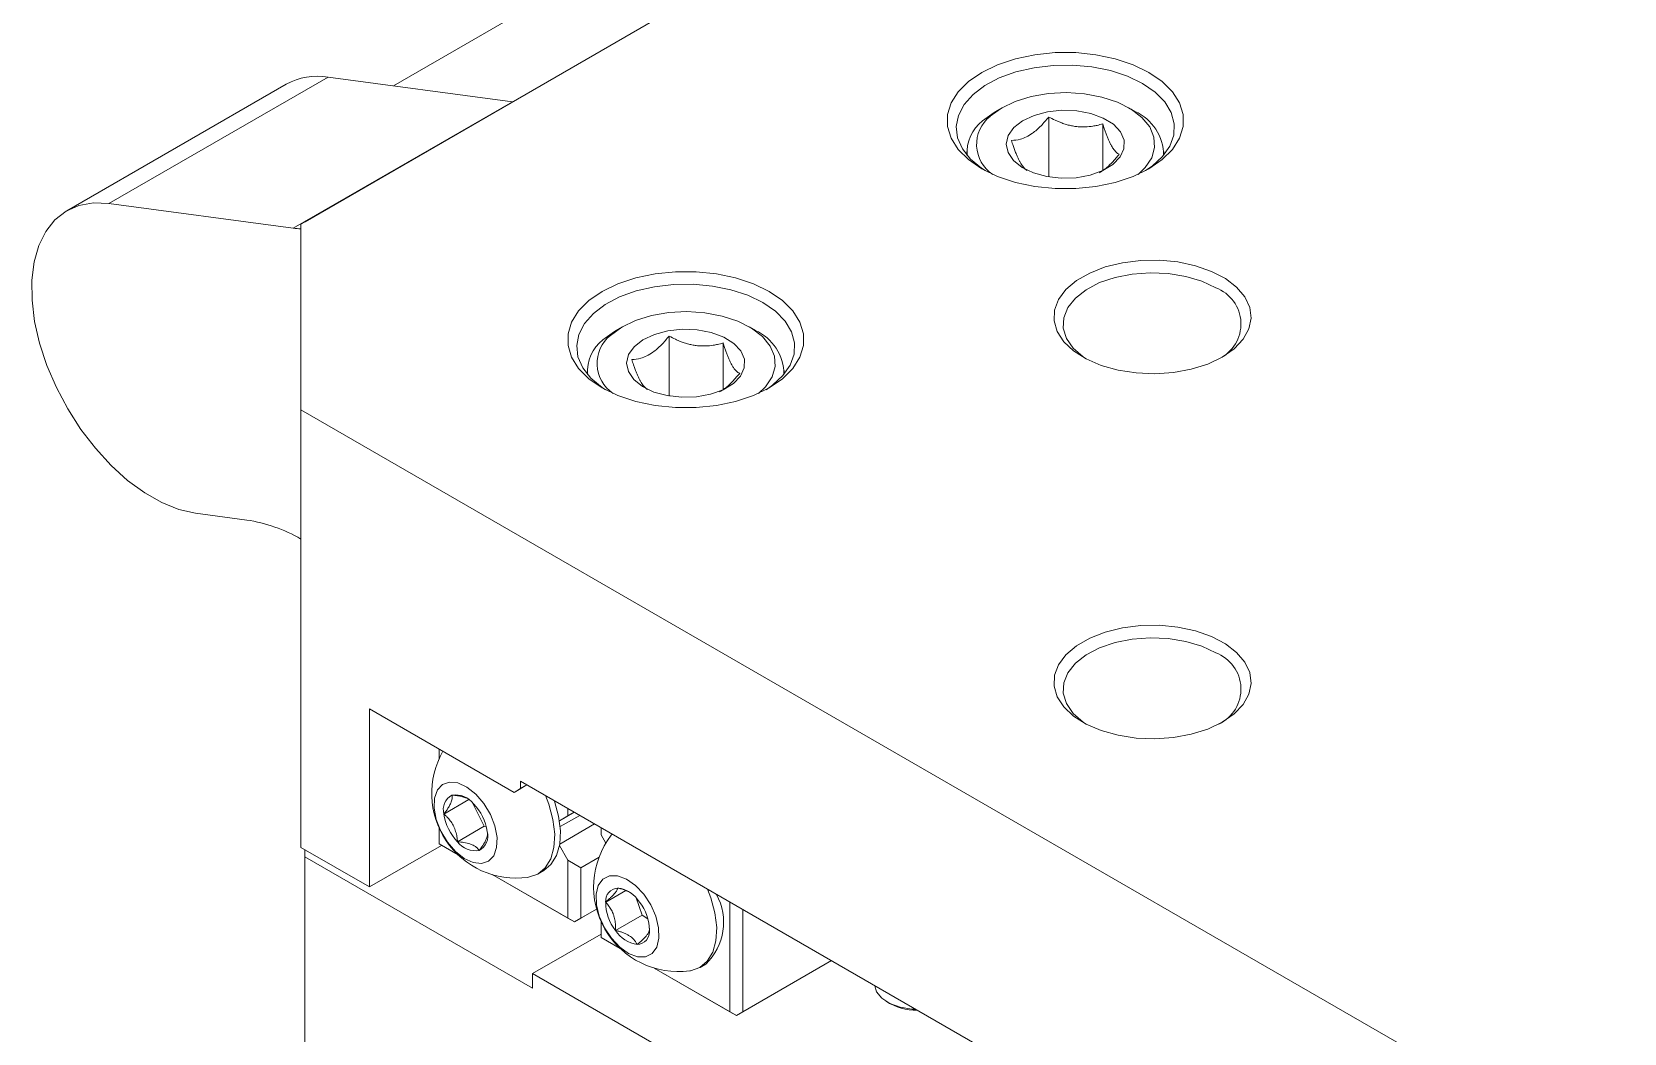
# Model space of a CAD drawing. Header units: millimetres. Extents: x 2 to 278, y 1 to 215.
# Drawn here: x 190.75 to 212.99, y 170.11 to 184.1 of the extents above; entities that cross this region are included whole.
import ezdxf

# ---------------------------------------------------------------- set-up
doc = ezdxf.new("R2010")
doc.units = ezdxf.units.MM

msp = doc.modelspace()

# ---------------------------------------------------------------- linework, layer by layer
at = {"color": 7, "linetype": 'Continuous', "lineweight": 18}
for p, q in [((199.782, 185.647), (195.799, 183.348)), ((199.871, 184.511), (194.564, 181.447)), ((194.299, 183.369), (191.237, 181.601)), ((194.886, 183.47), (191.824, 181.702)), ((194.886, 183.47), (197.46, 183.125)), ((194.398, 181.357), (197.46, 183.125)), ((204.301, 183.041), (204.213, 182.99)), ((204.954, 182.073), (204.954, 182.911)), ((206.157, 182.99), (206.069, 183.041)), ((205.707, 182.161), (205.707, 182.815)), ((203.81, 182.429), (203.81, 182.378)), ((206.56, 182.378), (206.56, 182.429)), ((191.824, 181.702), (194.398, 181.357)), ((194.564, 181.447), (194.505, 181.414)), ((194.505, 181.414), (194.505, 178.821)), ((198.998, 179.979), (198.909, 179.928)), ((200.854, 179.928), (200.766, 179.979)), ((199.65, 179.012), (199.65, 179.85)), ((200.404, 179.1), (200.404, 179.753)), ((198.507, 179.367), (198.507, 179.317)), ((201.257, 179.317), (201.257, 179.367)), ((212.996, 168.147), (194.505, 178.821)), ((194.505, 178.821), (194.505, 172.703)), ((193.031, 177.375), (193.748, 177.279)), ((195.462, 172.151), (195.462, 174.64)), ((197.483, 173.473), (195.462, 174.64)), ((196.436, 174.077), (196.436, 173.941)), ((197.662, 173.577), (197.483, 173.473)), ((197.483, 173.473), (197.573, 173.525)), ((210.04, 166.431), (197.573, 173.629)), ((197.573, 173.525), (197.573, 173.629)), ((197.573, 173.525), (197.662, 173.577)), ((196.851, 173.371), (196.503, 173.17)), ((196.902, 173.327), (197.065, 172.998)), ((198.324, 173.195), (198.117, 173.076)), ((198.236, 173.144), (198.117, 173.076)), ((198.4, 173.151), (198.127, 172.994)), ((198.236, 173.144), (198.236, 173.246)), ((198.324, 173.195), (198.236, 173.144)), ((196.436, 172.975), (196.436, 172.752)), ((197.065, 172.998), (196.693, 172.783)), ((197.065, 172.998), (197.098, 172.984)), ((198.607, 173.032), (198.121, 172.751)), ((198.699, 172.979), (198.699, 172.877)), ((198.765, 172.762), (198.699, 172.877)), ((198.854, 172.889), (198.842, 172.874)), ((195.462, 172.151), (194.505, 172.703)), ((194.559, 172.672), (194.559, 172.572)), ((196.47, 172.732), (195.462, 172.151)), ((196.436, 172.752), (196.703, 172.598)), ((196.526, 172.7), (196.436, 172.752)), ((196.436, 172.752), (196.436, 172.752)), ((196.703, 172.598), (196.526, 172.7)), ((198.117, 172.729), (198.236, 172.523)), ((194.559, 172.572), (194.559, 167.432)), ((194.559, 172.572), (197.743, 170.734)), ((198.236, 171.713), (198.236, 172.523)), ((198.236, 172.523), (198.416, 172.42)), ((198.671, 172.567), (198.416, 172.42)), ((198.416, 172.42), (198.416, 171.713)), ((198.326, 171.661), (197.178, 172.323)), ((197.179, 172.323), (198.236, 171.713)), ((197.819, 172.333), (197.899, 172.379)), ((199.045, 172.102), (198.763, 171.939)), ((199.188, 171.998), (199.271, 171.758)), ((200.231, 172.001), (200.185, 172.121)), ((198.637, 171.841), (198.326, 171.661)), ((198.637, 171.841), (198.416, 171.713)), ((199.271, 171.758), (198.9, 171.543)), ((199.271, 171.758), (199.354, 171.704)), ((200.499, 170.406), (200.499, 171.939)), ((200.679, 171.836), (200.679, 170.406)), ((198.326, 171.661), (198.236, 171.713)), ((198.416, 171.713), (198.326, 171.661)), ((198.326, 171.661), (198.326, 171.661)), ((198.699, 171.668), (198.699, 171.446)), ((198.699, 171.493), (197.743, 170.941)), ((198.699, 171.446), (198.966, 171.292)), ((198.788, 171.394), (198.699, 171.446)), ((198.699, 171.446), (198.699, 171.446)), ((198.966, 171.291), (198.788, 171.394)), ((200.082, 171.027), (200.161, 171.073)), ((201.916, 171.121), (200.589, 170.355)), ((201.916, 171.121), (200.679, 170.406)), ((197.743, 170.734), (197.743, 170.941)), ((197.743, 170.941), (209.866, 163.942)), ((199.441, 171.017), (200.499, 170.406)), ((200.589, 170.355), (199.441, 171.017)), ((200.589, 170.355), (200.499, 170.406)), ((200.679, 170.406), (200.589, 170.355)), ((200.589, 170.355), (200.589, 170.355))]:
    msp.add_line(p, q, dxfattribs=at)
at = {"color": 7, "linetype": 'Continuous', "lineweight": 18, "flags": 128}
for points in [[(206.352, 182.187), (206.132, 182.081), (205.883, 181.998), (205.612, 181.941), (205.329, 181.912), (205.041, 181.912), (204.758, 181.941), (204.487, 181.998), (204.238, 182.081), (204.018, 182.187), (203.833, 182.315), (203.689, 182.459), (203.59, 182.615), (203.54, 182.778), (203.54, 182.944), (203.59, 183.108), (203.689, 183.264), (203.833, 183.408), (204.018, 183.535), (204.238, 183.642), (204.487, 183.725), (204.758, 183.782), (205.041, 183.811), (205.329, 183.811), (205.612, 183.782), (205.883, 183.725), (206.132, 183.642), (206.352, 183.535), (206.537, 183.408), (206.681, 183.264), (206.78, 183.108), (206.83, 182.944), (206.83, 182.778), (206.78, 182.615), (206.681, 182.459), (206.537, 182.315), (206.352, 182.187)], [(206.263, 183.38), (206.053, 183.481), (205.815, 183.559), (205.557, 183.611), (205.287, 183.635), (205.014, 183.632), (204.747, 183.6), (204.493, 183.542), (204.262, 183.458), (204.06, 183.351), (203.895, 183.226), (203.771, 183.085), (203.692, 182.934), (203.661, 182.777), (203.68, 182.62), (203.746, 182.467), (203.859, 182.323), (204.015, 182.194), (204.064, 182.162)], [(206.306, 182.162), (206.397, 182.225), (206.543, 182.358), (206.645, 182.505), (206.699, 182.659), (206.706, 182.817), (206.663, 182.973), (206.573, 183.121), (206.438, 183.259), (206.263, 183.38)], [(206.2, 182.11), (206.299, 182.204), (206.391, 182.34), (206.432, 182.484), (206.423, 182.63), (206.363, 182.772), (206.255, 182.904), (206.103, 183.02), (205.913, 183.117), (205.694, 183.19), (205.454, 183.235), (205.202, 183.252), (204.95, 183.239), (204.708, 183.198), (204.485, 183.129), (204.291, 183.035), (204.133, 182.921), (204.133, 182.921)], [(204.213, 182.99), (204.19, 182.976), (204.028, 182.858)], [(204.739, 182.13), (204.58, 182.206), (204.459, 182.303), (204.384, 182.415), (204.359, 182.533), (204.387, 182.652), (204.464, 182.763), (204.586, 182.859), (204.747, 182.934), (204.934, 182.985), (205.138, 183.006), (205.344, 182.998), (205.541, 182.961), (205.715, 182.896), (205.856, 182.809), (205.954, 182.704), (206.005, 182.588), (206.003, 182.468), (205.951, 182.353), (205.85, 182.248), (205.707, 182.162), (205.532, 182.098), (205.335, 182.062), (205.128, 182.055), (204.925, 182.078), (204.739, 182.13)], [(193.031, 177.375), (192.801, 177.427), (192.563, 177.522), (192.323, 177.658), (192.085, 177.832), (191.854, 178.041), (191.634, 178.281), (191.431, 178.546), (191.248, 178.831), (191.089, 179.131), (190.957, 179.439), (190.855, 179.749), (190.785, 180.055), (190.749, 180.35), (190.747, 180.629), (190.778, 180.886), (190.844, 181.115), (190.942, 181.312), (191.07, 181.473), (191.225, 181.594), (191.405, 181.674), (191.606, 181.71), (191.824, 181.702)], [(207.376, 179.556), (207.174, 179.459), (206.944, 179.387), (206.695, 179.341), (206.435, 179.323), (206.174, 179.334), (205.921, 179.373), (205.685, 179.439), (205.476, 179.53), (205.3, 179.641), (205.163, 179.77), (205.072, 179.912), (205.028, 180.061), (205.035, 180.212), (205.09, 180.36), (205.193, 180.499), (205.34, 180.624), (205.525, 180.731), (205.742, 180.815), (205.983, 180.875), (206.238, 180.907), (206.5, 180.911), (206.758, 180.886), (207.004, 180.833), (207.227, 180.754), (207.421, 180.653), (207.578, 180.532), (207.692, 180.396), (207.76, 180.25), (207.779, 180.099), (207.747, 179.949), (207.668, 179.805), (207.542, 179.672), (207.376, 179.556)], [(201.049, 179.126), (200.829, 179.019), (200.579, 178.936), (200.309, 178.879), (200.026, 178.85), (199.738, 178.85), (199.454, 178.879), (199.184, 178.936), (198.935, 179.019), (198.714, 179.126), (198.529, 179.253), (198.385, 179.397), (198.287, 179.553), (198.237, 179.717), (198.237, 179.883), (198.287, 180.046), (198.385, 180.203), (198.529, 180.346), (198.714, 180.474), (198.935, 180.581), (199.184, 180.664), (199.454, 180.72), (199.738, 180.749), (200.026, 180.749), (200.309, 180.72), (200.579, 180.664), (200.829, 180.581), (201.049, 180.474), (201.234, 180.346), (201.378, 180.203), (201.476, 180.046), (201.526, 179.883), (201.526, 179.717), (201.476, 179.553), (201.378, 179.397), (201.234, 179.253), (201.049, 179.126)], [(207.286, 180.524), (207.09, 180.617), (206.866, 180.684), (206.622, 180.724), (206.37, 180.735), (206.119, 180.717), (205.88, 180.67), (205.662, 180.596), (205.474, 180.498), (205.325, 180.38), (205.219, 180.248), (205.162, 180.105), (205.156, 179.959), (205.2, 179.816), (205.294, 179.68), (205.433, 179.558), (205.46, 179.54)], [(200.959, 180.318), (200.75, 180.419), (200.512, 180.497), (200.254, 180.549), (199.984, 180.574), (199.711, 180.57), (199.443, 180.539), (199.19, 180.48), (198.958, 180.396), (198.757, 180.29), (198.591, 180.164), (198.467, 180.024), (198.389, 179.873), (198.358, 179.716), (198.376, 179.558), (198.443, 179.406), (198.556, 179.262), (198.712, 179.132), (198.761, 179.1)], [(200.897, 179.048), (200.996, 179.142), (201.087, 179.279), (201.129, 179.423), (201.12, 179.568), (201.06, 179.71), (200.952, 179.842), (200.8, 179.959), (200.61, 180.056), (200.391, 180.128), (200.15, 180.174), (199.899, 180.191), (199.647, 180.178), (199.405, 180.136), (199.182, 180.067), (198.988, 179.974), (198.83, 179.859), (198.83, 179.859)], [(201.003, 179.1), (201.094, 179.163), (201.24, 179.297), (201.341, 179.443), (201.396, 179.598), (201.402, 179.755), (201.359, 179.911), (201.269, 180.06), (201.134, 180.197), (200.959, 180.318)], [(198.909, 179.928), (198.887, 179.915), (198.725, 179.796)], [(199.435, 179.068), (199.277, 179.145), (199.156, 179.242), (199.081, 179.353), (199.056, 179.472), (199.083, 179.59), (199.161, 179.701), (199.283, 179.797), (199.443, 179.873), (199.631, 179.923), (199.835, 179.945), (200.041, 179.937), (200.237, 179.899), (200.412, 179.835), (200.552, 179.747), (200.651, 179.642), (200.701, 179.526), (200.7, 179.407), (200.647, 179.291), (200.547, 179.187), (200.404, 179.1), (200.229, 179.037), (200.032, 179), (199.825, 178.994), (199.622, 179.017), (199.435, 179.068)], [(207.376, 174.453), (207.174, 174.357), (206.944, 174.285), (206.695, 174.238), (206.435, 174.221), (206.174, 174.231), (205.921, 174.27), (205.685, 174.336), (205.476, 174.427), (205.3, 174.539), (205.163, 174.668), (205.072, 174.81), (205.028, 174.959), (205.035, 175.11), (205.09, 175.257), (205.193, 175.396), (205.34, 175.521), (205.525, 175.628), (205.742, 175.713), (205.983, 175.772), (206.238, 175.805), (206.5, 175.808), (206.758, 175.783), (207.004, 175.73), (207.227, 175.652), (207.421, 175.55), (207.578, 175.429), (207.692, 175.293), (207.76, 175.147), (207.779, 174.996), (207.747, 174.846), (207.668, 174.702), (207.542, 174.57), (207.376, 174.453)], [(207.286, 175.422), (207.09, 175.514), (206.866, 175.582), (206.622, 175.622), (206.37, 175.633), (206.119, 175.614), (205.88, 175.567), (205.662, 175.493), (205.474, 175.395), (205.325, 175.278), (205.219, 175.145), (205.162, 175.003), (205.156, 174.857), (205.2, 174.713), (205.294, 174.577), (205.433, 174.456), (205.475, 174.427)], [(197.152, 173.165), (197.06, 173.318), (196.948, 173.448), (196.825, 173.546), (196.699, 173.604), (196.583, 173.617), (196.484, 173.583), (196.412, 173.506), (196.371, 173.392), (196.366, 173.25), (196.396, 173.092), (196.46, 172.93), (196.551, 172.777), (196.663, 172.647), (196.787, 172.548), (196.912, 172.491), (197.029, 172.478), (197.127, 172.511), (197.2, 172.588), (197.24, 172.702), (197.245, 172.844), (197.215, 173.003), (197.152, 173.165)], [(197.674, 172.285), (197.684, 172.286), (197.814, 172.33), (197.92, 172.417), (197.996, 172.543), (198.041, 172.702), (198.051, 172.888), (198.027, 173.092), (197.969, 173.306), (197.922, 173.427)], [(197.899, 172.379), (197.999, 172.463), (198.076, 172.589), (198.121, 172.748), (198.131, 172.934), (198.106, 173.138), (198.048, 173.352), (198.047, 173.355)], [(199.464, 171.741), (199.392, 171.902), (199.294, 172.049), (199.178, 172.172), (199.053, 172.26), (198.929, 172.306), (198.817, 172.306), (198.725, 172.26), (198.66, 172.172), (198.629, 172.05), (198.634, 171.902), (198.673, 171.741), (198.745, 171.58), (198.843, 171.433), (198.959, 171.31), (199.084, 171.222), (199.208, 171.176), (199.32, 171.176), (199.412, 171.222), (199.477, 171.31), (199.508, 171.433), (199.503, 171.58), (199.464, 171.741)], [(199.937, 170.978), (199.947, 170.98), (200.077, 171.025), (200.183, 171.112), (200.26, 171.238), (200.304, 171.398), (200.314, 171.583), (200.289, 171.788), (200.231, 172.001)], [(203.093, 170.442), (203.041, 170.444), (202.877, 170.471), (202.733, 170.523), (202.621, 170.596), (202.548, 170.684), (202.522, 170.771)]]:
    msp.add_lwpolyline(points, dxfattribs=at)
at = {"color": 7, "linetype": 'Continuous', "lineweight": 18}
for centre, radius, start, end in [((194.739, 182.569), 0.913, 80.7486, 118.8322), ((204.367, 182.417), 0.556, 127.5708, 184.447), ((204.447, 182.528), 0.502, 128.6416, 236.4496), ((205.875, 182.369), 0.682, 0.447, 65.5163), ((194.605, 182.897), 1.553, 262.3345, 266.3067), ((207.098, 180.018), 0.54, 295.3096, 69.628), ((199.064, 179.356), 0.556, 127.5708, 184.447), ((199.144, 179.467), 0.502, 128.6416, 236.4496), ((200.571, 179.308), 0.682, 0.447, 65.5163), ((193.411, 175.104), 2.201, 60.1704, 81.1819), ((207.098, 174.916), 0.54, 295.3096, 69.628), ((197.516, 173.458), 1.184, 150.1662, 277.6426), ((196.721, 173.233), 0.227, 117.8137, 196.0604), ((196.664, 173.12), 0.318, 37.0347, 98.8227), ((196.414, 172.823), 0.702, 8.331, 44.0982), ((197.197, 173.272), 0.702, 188.331, 224.0982), ((196.89, 172.862), 0.227, 297.8137, 16.0604), ((199.779, 172.151), 1.184, 142.352, 277.6426), ((196.947, 172.975), 0.318, 217.0347, 278.8227), ((198.942, 171.956), 0.18, 93.3966, 185.6047), ((198.873, 171.711), 0.429, 32.0079, 82.1989), ((199.6, 171.657), 0.81, 313.8226, 28.7697), ((199.405, 171.94), 0.642, 180.088, 218.1094), ((198.732, 171.542), 0.642, 0.088, 38.1094), ((199.264, 171.771), 0.429, 212.0079, 262.1989), ((199.195, 171.526), 0.18, 273.3966, 5.6047), ((203.117, 171.252), 0.825, 237.973, 270.1389)]:
    msp.add_arc(centre, radius, start, end, dxfattribs=at)
for points, knots in [([(204.954, 182.911), (204.918, 182.869), (204.845, 182.783), (204.71, 182.665), (204.566, 182.594), (204.473, 182.587), (204.432, 182.583)], [0, 0, 0, 0, 0.21645, 0.4403, 0.751892, 1, 1, 1, 1]), ([(205.707, 182.815), (205.681, 182.808), (205.637, 182.795), (205.556, 182.78), (205.472, 182.771), (205.387, 182.772), (205.317, 182.78), (205.256, 182.791), (205.195, 182.807), (205.139, 182.826), (205.088, 182.846), (205.027, 182.873), (204.983, 182.896), (204.954, 182.911)], [0, 0, 0, 0, 0.10775, 0.189487, 0.327361, 0.439781, 0.516277, 0.593427, 0.672511, 0.75218, 0.813776, 0.875543, 1, 1, 1, 1]), ([(205.938, 182.39), (205.93, 182.394), (205.916, 182.401), (205.888, 182.424), (205.862, 182.454), (205.836, 182.494), (205.818, 182.524), (205.8, 182.562), (205.781, 182.605), (205.762, 182.651), (205.745, 182.7), (205.726, 182.754), (205.714, 182.793), (205.707, 182.815)], [0, 0, 0, 0, 0.107761, 0.189507, 0.38001, 0.439703, 0.516208, 0.593367, 0.67246, 0.752139, 0.829242, 0.906666, 1, 1, 1, 1]), ([(204.432, 182.583), (204.44, 182.559), (204.453, 182.516), (204.475, 182.454), (204.495, 182.402), (204.514, 182.354), (204.533, 182.314), (204.558, 182.266), (204.583, 182.228), (204.607, 182.2), (204.625, 182.183), (204.64, 182.171), (204.649, 182.167), (204.652, 182.165)], [0, 0, 0, 0, 0.113525, 0.199644, 0.299671, 0.381269, 0.463457, 0.544055, 0.708497, 0.792438, 0.873666, 0.955231, 1, 1, 1, 1]), ([(205.658, 182.131), (205.681, 182.145), (205.719, 182.168), (205.771, 182.211), (205.812, 182.25), (205.853, 182.291), (205.895, 182.337), (205.923, 182.371), (205.938, 182.39)], [0, 0, 0, 0, 0.24142, 0.388004, 0.536883, 0.680947, 0.825609, 1, 1, 1, 1]), ([(199.65, 179.85), (199.615, 179.808), (199.542, 179.722), (199.407, 179.604), (199.262, 179.533), (199.17, 179.525), (199.129, 179.522)], [0, 0, 0, 0, 0.21645, 0.4403, 0.751892, 1, 1, 1, 1]), ([(200.404, 179.753), (200.378, 179.746), (200.333, 179.734), (200.253, 179.719), (200.169, 179.71), (200.084, 179.711), (200.014, 179.718), (199.953, 179.729), (199.892, 179.745), (199.836, 179.764), (199.785, 179.784), (199.724, 179.811), (199.68, 179.834), (199.65, 179.85)], [0, 0, 0, 0, 0.10775, 0.189487, 0.327361, 0.439781, 0.516277, 0.593427, 0.672511, 0.75218, 0.813776, 0.875543, 1, 1, 1, 1]), ([(200.635, 179.328), (200.627, 179.332), (200.613, 179.34), (200.585, 179.363), (200.558, 179.392), (200.532, 179.433), (200.515, 179.463), (200.496, 179.501), (200.478, 179.543), (200.459, 179.59), (200.441, 179.639), (200.423, 179.693), (200.41, 179.732), (200.404, 179.753)], [0, 0, 0, 0, 0.107761, 0.189507, 0.38001, 0.439703, 0.516208, 0.593367, 0.67246, 0.752139, 0.829242, 0.906666, 1, 1, 1, 1]), ([(199.129, 179.522), (199.136, 179.497), (199.15, 179.454), (199.172, 179.393), (199.191, 179.34), (199.211, 179.293), (199.23, 179.253), (199.255, 179.205), (199.28, 179.167), (199.304, 179.138), (199.322, 179.121), (199.337, 179.11), (199.346, 179.105), (199.349, 179.103)], [0, 0, 0, 0, 0.113525, 0.199644, 0.299671, 0.381269, 0.463457, 0.544055, 0.708497, 0.792438, 0.873666, 0.955231, 1, 1, 1, 1]), ([(200.355, 179.069), (200.378, 179.084), (200.416, 179.107), (200.468, 179.15), (200.509, 179.188), (200.55, 179.23), (200.591, 179.276), (200.619, 179.31), (200.635, 179.328)], [0, 0, 0, 0, 0.24142, 0.388004, 0.536883, 0.680947, 0.825609, 1, 1, 1, 1]), ([(196.615, 173.434), (196.616, 173.428), (196.619, 173.416), (196.619, 173.394), (196.615, 173.37), (196.609, 173.347), (196.6, 173.324), (196.589, 173.302), (196.575, 173.276), (196.561, 173.252), (196.542, 173.224), (196.523, 173.197), (196.508, 173.177), (196.503, 173.17)], [0, 0, 0, 0, 0.107995, 0.216998, 0.327605, 0.439783, 0.492502, 0.589225, 0.672712, 0.752171, 0.813878, 0.93781, 1, 1, 1, 1]), ([(196.813, 173.394), (196.806, 173.397), (196.791, 173.403), (196.764, 173.411), (196.738, 173.418), (196.707, 173.424), (196.668, 173.43), (196.633, 173.433), (196.615, 173.434)], [0, 0, 0, 0, 0.1211612, 0.2908094, 0.4438982, 0.5209217, 0.7597774, 1, 1, 1, 1]), ([(196.503, 173.17), (196.512, 173.162), (196.532, 173.145), (196.554, 173.122), (196.574, 173.099), (196.593, 173.076), (196.614, 173.046), (196.629, 173.02), (196.64, 172.998), (196.651, 172.975), (196.662, 172.946), (196.673, 172.909), (196.681, 172.878), (196.686, 172.847), (196.69, 172.818), (196.692, 172.795), (196.693, 172.783)], [0, 0, 0, 0, 0.0901039, 0.1804119, 0.2204419, 0.3008831, 0.3822675, 0.4647118, 0.5062343, 0.5476163, 0.6309797, 0.7155764, 0.801326, 0.844454, 0.9221578, 1, 1, 1, 1]), ([(196.996, 172.661), (197.013, 172.684), (197.049, 172.732), (197.085, 172.794), (197.104, 172.842), (197.111, 172.874), (197.111, 172.889), (197.111, 172.895)], [0, 0, 0, 0, 0.258791, 0.526428, 0.710384, 0.900487, 1, 1, 1, 1]), ([(196.693, 172.783), (196.709, 172.782), (196.739, 172.779), (196.784, 172.773), (196.827, 172.765), (196.86, 172.755), (196.889, 172.745), (196.913, 172.734), (196.935, 172.721), (196.952, 172.708), (196.97, 172.692), (196.984, 172.677), (196.993, 172.665), (196.996, 172.661)], [0, 0, 0, 0, 0.107817, 0.216649, 0.327368, 0.439781, 0.497168, 0.59382, 0.672575, 0.752172, 0.813843, 0.937774, 1, 1, 1, 1]), ([(198.932, 172.136), (198.931, 172.133), (198.929, 172.125), (198.923, 172.111), (198.914, 172.094), (198.902, 172.077), (198.887, 172.06), (198.872, 172.043), (198.853, 172.023), (198.834, 172.005), (198.811, 171.982), (198.788, 171.961), (198.769, 171.944), (198.763, 171.939)], [0, 0, 0, 0, 0.107995, 0.216998, 0.327605, 0.439783, 0.492502, 0.589225, 0.672712, 0.752171, 0.813878, 0.93781, 1, 1, 1, 1]), ([(199.109, 172.071), (199.099, 172.076), (199.081, 172.087), (199.055, 172.098), (199.024, 172.11), (198.984, 172.123), (198.949, 172.132), (198.932, 172.136)], [0, 0, 0, 0, 0.1851696, 0.3610622, 0.449559, 0.7239942, 1, 1, 1, 1]), ([(198.763, 171.939), (198.771, 171.93), (198.787, 171.912), (198.805, 171.889), (198.822, 171.866), (198.837, 171.842), (198.853, 171.812), (198.865, 171.785), (198.873, 171.762), (198.881, 171.739), (198.888, 171.709), (198.895, 171.672), (198.898, 171.64), (198.9, 171.609), (198.901, 171.579), (198.9, 171.555), (198.9, 171.543)], [0, 0, 0, 0, 0.090104, 0.180412, 0.220442, 0.300883, 0.382267, 0.464712, 0.506234, 0.547616, 0.63098, 0.715576, 0.801326, 0.844454, 0.922158, 1, 1, 1, 1]), ([(198.9, 171.543), (198.915, 171.54), (198.946, 171.532), (198.991, 171.518), (199.034, 171.501), (199.068, 171.484), (199.097, 171.466), (199.121, 171.45), (199.143, 171.43), (199.16, 171.412), (199.179, 171.389), (199.193, 171.368), (199.202, 171.351), (199.205, 171.346)], [0, 0, 0, 0, 0.107817, 0.216649, 0.327368, 0.439781, 0.497168, 0.59382, 0.672575, 0.752172, 0.813843, 0.937774, 1, 1, 1, 1]), ([(199.205, 171.346), (199.227, 171.365), (199.27, 171.404), (199.317, 171.452), (199.347, 171.488), (199.363, 171.512), (199.371, 171.53), (199.373, 171.539), (199.374, 171.543)], [0, 0, 0, 0, 0.2161134, 0.439614, 0.5932331, 0.7519867, 0.8754251, 1, 1, 1, 1]), ([(199.374, 171.543), (199.374, 171.549), (199.375, 171.56), (199.375, 171.571), (199.375, 171.575)], [0, 0, 0, 0, 0.547239, 1, 1, 1, 1])]:
    msp.add_open_spline(points, degree=3, knots=knots, dxfattribs=at)

doc.saveas('drawing.dxf')
